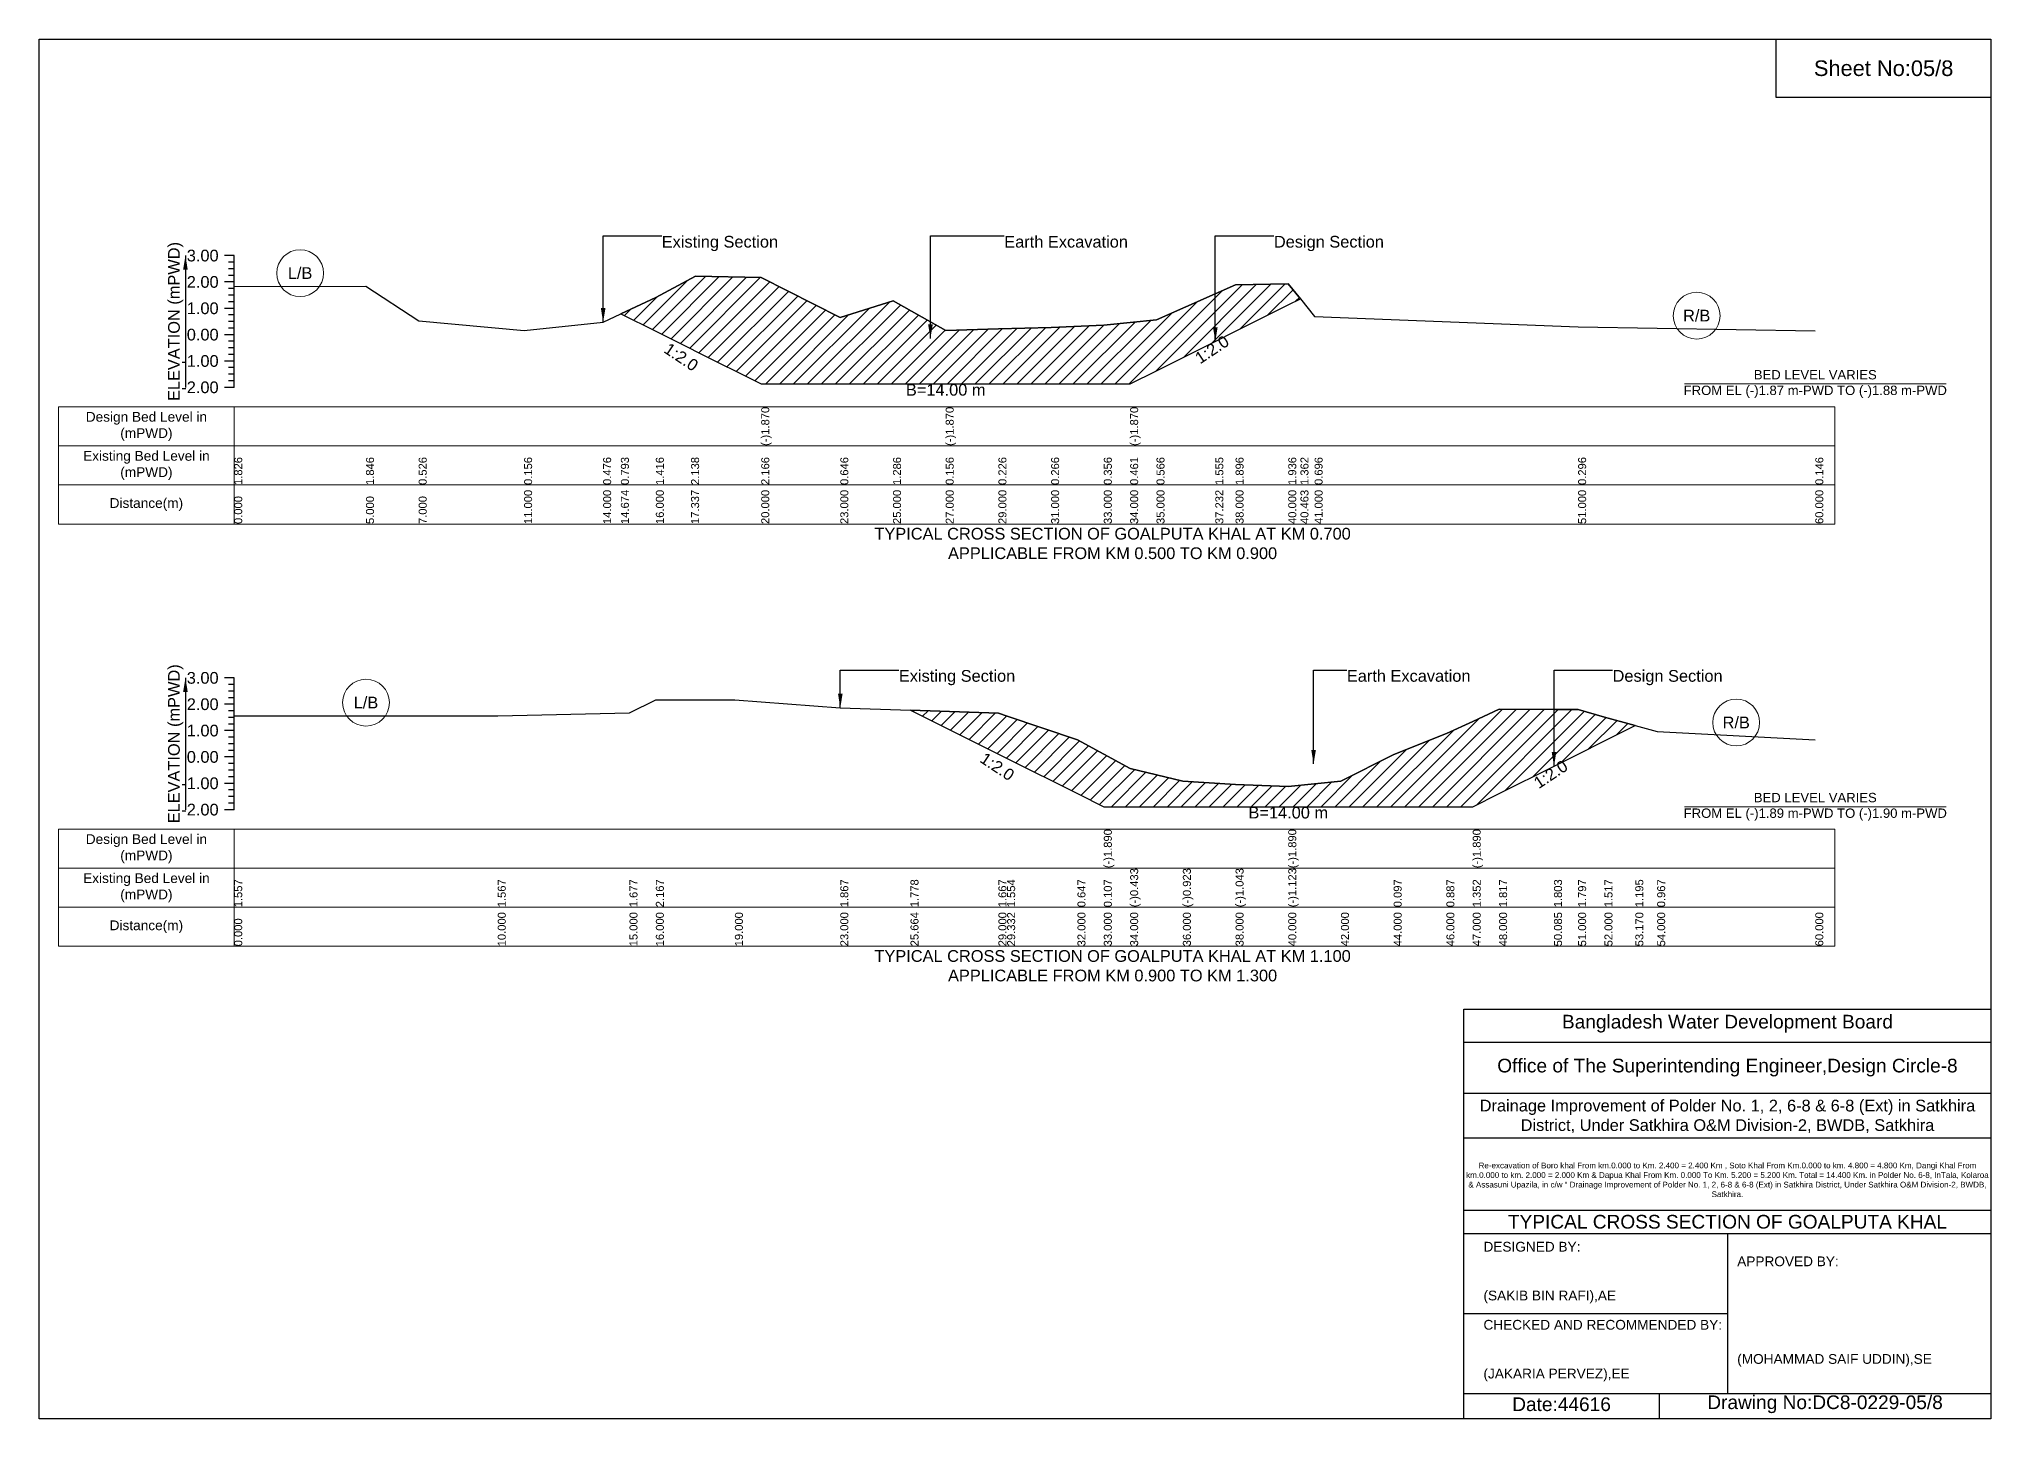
# Model space of a CAD drawing. Header units: inches. Extents: x 91000 to 278000, y -5656 to 20000.
# Drawn here: x 140000 to 148000, y -5656 to 0 of the extents above; entities that cross this region are included whole.
import ezdxf

# ---------------------------------------------------------------- set-up
doc = ezdxf.new("R2010")
doc.units = ezdxf.units.IN
doc.header["$LTSCALE"] = 7
doc.header["$MEASUREMENT"] = 0
for name, color, linetype, lineweight in [('Cross section Data Border', 7, 'Continuous', 9), ('Cross Section Labels', 7, 'Continuous', 9), ('Existing_Bed_Level for Xsection', 7, 'Continuous', 25)]:
    doc.layers.add(name, color=color, linetype=linetype, lineweight=lineweight)
doc.styles.get("Standard").update_dxf_attribs({"font": 'arial.ttf'})
doc.dimstyles.get("Standard").update_dxf_attribs({"dimtxt": 0.18, "dimasz": 0.18, "dimexe": 0.18, "dimexo": 0.0625, "dimgap": 0.09, "dimtad": 0, "dimtih": 1, "dimtoh": 1, "dimdec": 4, "dimzin": 0, "dimdsep": 46, "dimtxsty": 'Standard', "dimcen": 0.09, "dimadec": 0, "dimazin": 0, "dimtfac": 1, "dimtdec": 4, "dimtofl": 0, "dimtmove": 0, "dimatfit": 3, "dimfxl": 1, "dimtolj": 1, "dimtzin": 0, "dimarcsym": 0})

msp = doc.modelspace()

# ---------------------------------------------------------------- hatches: boundary and pattern name
at = {"layer": 'Existing_Bed_Level for Xsection'}
h = msp.add_hatch(dxfattribs=at)
h.set_pattern_fill('ANSI31', color=256, scale=324, style=0)
h.paths.add_polyline_path([(142384.8, -1126.1), (142528, -1197.7), (142672.4, -1269.9), (142690, -1278.7), (142960, -1413.7), (143284, -1413.7), (143500, -1413.7), (143716, -1413.7), (143932, -1413.7), (144148, -1413.7), (144364, -1413.7), (144472, -1413.7), (144580, -1359.7), (144821, -1239.2), (144904, -1197.7), (145120, -1089.7), (145170, -1064.7), (145120, -1002.7), (144904, -1007), (144821, -1043.8), (144580, -1150.6), (144472, -1162), (144364, -1173.3), (144148, -1183), (143932, -1187.4), (143716, -1194.9), (143500, -1072.9), (143284, -1142), (142960, -977.8), (142690, -971.4), (142672.4, -980.9), (142528, -1058.8)])
h = msp.add_hatch(dxfattribs=at)
h.set_pattern_fill('ANSI31', color=256, scale=324, style=0)
h.paths.add_polyline_path([(143571.7, -2750.7), (143932, -2930.8), (143967.8, -2948.8), (144256, -3092.8), (144364, -3146.8), (144472, -3146.8), (144688, -3146.8), (144904, -3146.8), (145120, -3146.8), (145336, -3146.8), (145552, -3146.8), (145768, -3146.8), (145876, -3146.8), (145984, -3092.8), (146209.2, -2980.2), (146308, -2930.8), (146416, -2876.8), (146542.4, -2813.6), (146416, -2778.9), (146308, -2748.6), (146209.2, -2748), (145984, -2746.5), (145876, -2796.7), (145768, -2846.9), (145552, -2932.2), (145336, -3042.4), (145120, -3064), (144904, -3055.4), (144688, -3042.4), (144472, -2989.5), (144364, -2931.2), (144256, -2872.8), (143967.8, -2774.9), (143932, -2762.7)])

# ---------------------------------------------------------------- linework, layer by layer
for points in [[(140000, 0), (148000, 0), (148000, -5656), (140000, -5656)], [(147120, 0), (148000, 0), (148000, -240), (147120, -240)]]:
    msp.add_lwpolyline(points, close=True)
for points in [[(145840, -5656), (145840, -3976), (148000, -3976)], [(145840, -4112), (148000, -4112)], [(145840, -4320), (148000, -4320)], [(145840, -4504), (148000, -4504)], [(145840, -4800), (148000, -4800)], [(145840, -4896), (148000, -4896)], [(146920, -4896), (146920, -5552)], [(145840, -5224), (146920, -5224)], [(145840, -5552), (148000, -5552)], [(146640, -5552), (146640, -5656)]]:
    msp.add_lwpolyline(points)
at = {"layer": 'Cross section Data Border'}
for points in [[(140080, -1507.8), (147360, -1507.8), (147360, -1987.8), (140080, -1987.8)], [(140080, -3238.7), (147360, -3238.7), (147360, -3718.7), (140080, -3718.7)]]:
    msp.add_lwpolyline(points, close=True, dxfattribs=at)
for points in [[(140800, -1507.8), (140800, -1987.8)], [(140080, -1667.8), (147360, -1667.8)], [(140080, -1827.8), (147360, -1827.8)], [(140800, -3238.7), (140800, -3718.7)], [(140080, -3398.7), (147360, -3398.7)], [(140080, -3558.7), (147360, -3558.7)]]:
    msp.add_lwpolyline(points, dxfattribs=at)
at = {"layer": 'Cross Section Labels'}
for points in [[(146744.2, -1413.7), (147815.8, -1413.7)], [(146744.2, -3146.8), (147815.8, -3146.8)]]:
    msp.add_lwpolyline(points, dxfattribs=at)
for centre in [(141070, -959.5), (146794, -1133.9), (141340, -2720), (146956, -2801.6)]:
    msp.add_circle(centre, 96, dxfattribs=at)
at = {"layer": 'Existing_Bed_Level for Xsection'}
for points in [[(140800, -887.8), (140760, -887.8)], [(140800, -914.8), (140776, -914.8)], [(140800, -941.8), (140776, -941.8)], [(140800, -1427.8), (140800, -1319.8), (140800, -1211.8), (140800, -1103.8), (140800, -995.8), (140800, -887.8)], [(140800, -995.8), (140760, -995.8)], [(140800, -968.8), (140776, -968.8)], [(140800, -1022.8), (140776, -1022.8)], [(140800, -1014.6), (141340, -1012.4), (141556, -1155), (141988, -1194.9), (142312, -1160.4), (142384.8, -1126.1), (142528, -1058.8), (142672.4, -980.9), (142690, -971.4), (142960, -977.8), (142960, -977.8), (143284, -1142), (143500, -1072.9), (143716, -1194.9), (143716, -1194.9), (143932, -1187.4), (144148, -1183), (144364, -1173.3), (144472, -1162), (144472, -1162), (144580, -1150.6), (144821, -1043.8), (144904, -1007), (145120, -1002.7), (145170, -1064.7), (145228, -1136.6), (146308, -1179.8), (147280, -1196)], [(140800, -1103.8), (140760, -1103.8)], [(140800, -1049.8), (140776, -1049.8)], [(140800, -1076.8), (140776, -1076.8)], [(140800, -1130.8), (140776, -1130.8)], [(140800, -1157.8), (140776, -1157.8)], [(140800, -1184.8), (140776, -1184.8)], [(140800, -1211.8), (140760, -1211.8)], [(140800, -1238.8), (140776, -1238.8)], [(140800, -1265.8), (140776, -1265.8)], [(140800, -1319.8), (140760, -1319.8)], [(140800, -1292.8), (140776, -1292.8)], [(140800, -1346.8), (140776, -1346.8)], [(140800, -1427.8), (140760, -1427.8)], [(140800, -1373.8), (140776, -1373.8)], [(140800, -1400.8), (140776, -1400.8)], [(140800, -2618.7), (140760, -2618.7)], [(140800, -3158.7), (140800, -3050.7), (140800, -2942.7), (140800, -2834.7), (140800, -2726.7), (140800, -2618.7)], [(140800, -2645.7), (140776, -2645.7)], [(140800, -2672.7), (140776, -2672.7)], [(140800, -2699.7), (140776, -2699.7)], [(140800, -2774.6), (141880, -2773.5), (142420, -2761.6), (142528, -2708.7), (142852, -2708.7), (143284, -2741.1), (143571.7, -2750.7), (143932, -2762.7), (143967.8, -2774.9), (144256, -2872.8), (144364, -2931.2), (144364, -2931.2), (144472, -2989.5), (144688, -3042.4), (144904, -3055.4), (145120, -3064), (145120, -3064), (145336, -3042.4), (145552, -2932.2), (145768, -2846.9), (145876, -2796.7), (145876, -2796.7), (145984, -2746.5), (146209.2, -2748), (146308, -2748.6), (146416, -2778.9), (146542.4, -2813.6), (146632, -2838.3), (147280, -2872.8)], [(140800, -2726.7), (140760, -2726.7)], [(140800, -2753.7), (140776, -2753.7)], [(140800, -2780.7), (140776, -2780.7)], [(140800, -2834.7), (140760, -2834.7)], [(140800, -2807.7), (140776, -2807.7)], [(140800, -2861.7), (140776, -2861.7)], [(140800, -2942.7), (140760, -2942.7)], [(140800, -2888.7), (140776, -2888.7)], [(140800, -2915.7), (140776, -2915.7)], [(140800, -2969.7), (140776, -2969.7)], [(140800, -2996.7), (140776, -2996.7)], [(140800, -3023.7), (140776, -3023.7)], [(140800, -3050.7), (140760, -3050.7)], [(140800, -3077.7), (140776, -3077.7)], [(140800, -3104.7), (140776, -3104.7)], [(140800, -3158.7), (140760, -3158.7)], [(140800, -3131.7), (140776, -3131.7)]]:
    msp.add_lwpolyline(points, dxfattribs=at)
for points in [[(142384.8, -1126.1), (142528, -1197.7), (142672.4, -1269.9), (142690, -1278.7), (142960, -1413.7), (142960, -1413.7), (143284, -1413.7), (143500, -1413.7), (143716, -1413.7), (143716, -1413.7), (143932, -1413.7), (144148, -1413.7), (144364, -1413.7), (144472, -1413.7), (144472, -1413.7), (144580, -1359.7), (144821, -1239.2), (144904, -1197.7), (145120, -1089.7), (145170, -1064.7), (145120, -1002.7), (144904, -1007), (144821, -1043.8), (144580, -1150.6), (144472, -1162), (144472, -1162), (144364, -1173.3), (144148, -1183), (143932, -1187.4), (143716, -1194.9), (143716, -1194.9), (143500, -1072.9), (143284, -1142), (142960, -977.8), (142960, -977.8), (142690, -971.4), (142672.4, -980.9), (142528, -1058.8)], [(143571.7, -2750.7), (143571.7, -2750.7), (143932, -2930.8), (143967.8, -2948.8), (144256, -3092.8), (144364, -3146.8), (144364, -3146.8), (144472, -3146.8), (144688, -3146.8), (144904, -3146.8), (145120, -3146.8), (145120, -3146.8), (145336, -3146.8), (145552, -3146.8), (145768, -3146.8), (145876, -3146.8), (145876, -3146.8), (145984, -3092.8), (146209.2, -2980.2), (146308, -2930.8), (146416, -2876.8), (146542.4, -2813.6), (146416, -2778.9), (146308, -2748.6), (146209.2, -2748), (145984, -2746.5), (145876, -2796.7), (145876, -2796.7), (145768, -2846.9), (145552, -2932.2), (145336, -3042.4), (145120, -3064), (145120, -3064), (144904, -3055.4), (144688, -3042.4), (144472, -2989.5), (144364, -2931.2), (144364, -2931.2), (144256, -2872.8), (143967.8, -2774.9), (143932, -2762.7), (143571.7, -2750.7)]]:
    msp.add_lwpolyline(points, close=True, dxfattribs=at)

# ---------------------------------------------------------------- texts
at = {"attachment_point": 5}
for s, insert, char_height in [('Sheet No:05/8', (147560, -120), 64), ('Bangladesh Water Development Board', (146920, -4036), 56), ('Office of The Superintending Engineer,Design Circle-8', (146920, -4216), 56)]:
    msp.add_mtext(s, dxfattribs=dict(at, insert=insert, char_height=char_height))
for s, insert, char_height, width, attachment_point in [('Drainage Improvement of Polder No. 1, 2, 6-8 & 6-8 (Ext) in Satkhira District, Under Satkhira O&M Division-2, BWDB, Satkhira', (146920, -4416), 48, 2240, 5), ('Re-excavation of Boro khal From km.0.000 to Km. 2.400 = 2.400 Km , Soto Khal From Km.0.000 to km. 4.800 = 4.800 Km, Dangi Khal From km.0.000 to km. 2.000 = 2.000 Km & Dapua Khal From Km. 0.000 To Km. 5.200 = 5.200 Km. Total = 14.400 Km. in Polder No. 6-8, InTala, Kolaroa & Assasuni Upazila, in c/w “ Drainage Improvement of Polder No. 1, 2, 6-8 & 6-8 (Ext) in Satkhira District, Under Satkhira O&M Division-2, BWDB, Satkhira.', (146920, -4676), 23.565, 2160, 5), ('TYPICAL CROSS SECTION OF GOALPUTA KHAL', (146920, -4848), 56, 2240, 5), ('DESIGNED BY:^J^J^J(SAKIB BIN RAFI),AE', (145920, -5056), 40, 1120, 4), ('APPROVED BY:^J^J^J^J^J^J(MOHAMMAD SAIF UDDIN),SE', (146960, -5216), 40, 1120, 4), ('CHECKED AND RECOMMENDED BY:^J^J^J(JAKARIA PERVEZ),EE', (145920, -5376), 40, 1120, 4), ('Date:44616', (146240, -5596), 56, 1120, 5), ('Drawing No:DC8-0229-05/8', (147320, -5596), 56, 1760, 5)]:
    msp.add_mtext(s, dxfattribs=dict(insert=insert, char_height=char_height, width=width, attachment_point=attachment_point))
at = {"layer": 'Cross section Data Border', "char_height": 40, "width": 640, "attachment_point": 5}
for s, insert in [('Design Bed Level in (mPWD)', (140440, -1587.8)), ('Existing Bed Level in (mPWD)', (140440, -1747.8)), ('Distance(m)', (140440, -1907.8)), ('Design Bed Level in (mPWD)', (140440, -3318.7)), ('Existing Bed Level in (mPWD)', (140440, -3478.7)), ('Distance(m)', (140440, -3638.7))]:
    msp.add_mtext(s, dxfattribs=dict(at, insert=insert))
at = {"layer": 'Cross Section Labels'}
for s, insert, char_height, attachment_point in [('Existing Section', (142552, -806.8), 48, 1), ('Earth Excavation', (143956, -806.8), 48, 1), ('Design Section', (145061, -806.8), 48, 1), ('L/B', (141070, -959.5), 48, 5), ('R/B', (146794, -1133.9), 48, 5), ('BED LEVEL VARIES ^JFROM EL (-)1.87 m-PWD TO (-)1.88 m-PWD', (147280, -1413.7), 38.4, 5), ('B=14.00 m', (143716, -1413.7), 48, 2), ('TYPICAL CROSS SECTION OF GOALPUTA KHAL AT KM 0.700^JAPPLICABLE FROM KM 0.500 TO KM 0.900', (144400, -2067.8), 48, 5), ('Existing Section', (143524, -2586.3), 48, 1), ('Earth Excavation', (145360, -2586.3), 48, 1), ('Design Section', (146449.2, -2586.3), 48, 1), ('L/B', (141340, -2720), 48, 5), ('R/B', (146956, -2801.6), 48, 5), ('BED LEVEL VARIES ^JFROM EL (-)1.89 m-PWD TO (-)1.90 m-PWD', (147280, -3146.8), 38.4, 5), ('B=14.00 m', (145120, -3146.8), 48, 2), ('TYPICAL CROSS SECTION OF GOALPUTA KHAL AT KM 1.100^JAPPLICABLE FROM KM 0.900 TO KM 1.300', (144400, -3798.7), 48, 5)]:
    msp.add_mtext(s, dxfattribs=dict(at, insert=insert, char_height=char_height, attachment_point=attachment_point))
at = {"layer": 'Cross Section Labels', "char_height": 48, "attachment_point": 2}
for insert, rotation in [((142645.4, -1283.4), 326.30993), ((144794, -1252.7), 33.69007), ((143940.8, -2962.3), 326.30993), ((146182.2, -2993.7), 33.69007)]:
    msp.add_mtext('1:2.0', dxfattribs=dict(at, insert=insert, rotation=rotation))
at = {"layer": 'Existing_Bed_Level for Xsection', "rotation": 90}
for s, insert, char_height, attachment_point in [('ELEVATION (mPWD)', (140560, -1157.8), 48, 5), ('(-)1.870', (142960, -1667.8), 32.8, 1), ('(-)1.870', (143716, -1667.8), 32.8, 1), ('(-)1.870', (144472, -1667.8), 32.8, 1), ('1.826', (140800, -1827.8), 32.8, 1), ('1.846', (141340, -1827.8), 32.8, 1), ('0.526', (141556, -1827.8), 32.8, 1), ('0.156', (141988, -1827.8), 32.8, 1), ('0.476', (142312, -1827.8), 32.8, 1), ('0.793', (142384.8, -1827.8), 32.8, 1), ('1.416', (142528, -1827.8), 32.8, 1), ('2.138', (142672.4, -1827.8), 32.8, 1), ('2.166', (142960, -1827.8), 32.8, 1), ('0.646', (143284, -1827.8), 32.8, 1), ('1.286', (143500, -1827.8), 32.8, 1), ('0.156', (143716, -1827.8), 32.8, 1), ('0.226', (143932, -1827.8), 32.8, 1), ('0.266', (144148, -1827.8), 32.8, 1), ('0.356', (144364, -1827.8), 32.8, 1), ('0.461', (144472, -1827.8), 32.8, 1), ('0.566', (144580, -1827.8), 32.8, 1), ('1.555', (144821, -1827.8), 32.8, 1), ('1.896', (144904, -1827.8), 32.8, 1), ('1.936', (145120, -1827.8), 32.8, 1), ('1.362', (145170, -1827.8), 32.8, 1), ('0.696', (145228, -1827.8), 32.8, 1), ('0.296', (146308, -1827.8), 32.8, 1), ('0.146', (147280, -1827.8), 32.8, 1), ('0.000', (140800, -1987.8), 32.8, 1), ('5.000', (141340, -1987.8), 32.8, 1), ('7.000', (141556, -1987.8), 32.8, 1), ('11.000', (141988, -1987.8), 32.8, 1), ('14.000', (142312, -1987.8), 32.8, 1), ('14.674', (142384.8, -1987.8), 32.8, 1), ('16.000', (142528, -1987.8), 32.8, 1), ('17.337', (142672.4, -1987.8), 32.8, 1), ('20.000', (142960, -1987.8), 32.8, 1), ('23.000', (143284, -1987.8), 32.8, 1), ('25.000', (143500, -1987.8), 32.8, 1), ('27.000', (143716, -1987.8), 32.8, 1), ('29.000', (143932, -1987.8), 32.8, 1), ('31.000', (144148, -1987.8), 32.8, 1), ('33.000', (144364, -1987.8), 32.8, 1), ('34.000', (144472, -1987.8), 32.8, 1), ('35.000', (144580, -1987.8), 32.8, 1), ('37.232', (144821, -1987.8), 32.8, 1), ('38.000', (144904, -1987.8), 32.8, 1), ('40.000', (145120, -1987.8), 32.8, 1), ('40.463', (145170, -1987.8), 32.8, 1), ('41.000', (145228, -1987.8), 32.8, 1), ('51.000', (146308, -1987.8), 32.8, 1), ('60.000', (147280, -1987.8), 32.8, 1), ('ELEVATION (mPWD)', (140560, -2888.7), 48, 5), ('(-)1.890', (144364, -3398.7), 32.8, 1), ('(-)1.890', (145120, -3398.7), 32.8, 1), ('(-)1.890', (145876, -3398.7), 32.8, 1), ('(-)0.433', (144472, -3558.7), 32.8, 1), ('(-)0.923', (144688, -3558.7), 32.8, 1), ('(-)1.043', (144904, -3558.7), 32.8, 1), ('(-)1.123', (145120, -3558.7), 32.8, 1), ('1.557', (140800, -3558.7), 32.8, 1), ('1.567', (141880, -3558.7), 32.8, 1), ('1.677', (142420, -3558.7), 32.8, 1), ('2.167', (142528, -3558.7), 32.8, 1), ('1.867', (143284, -3558.7), 32.8, 1), ('1.778', (143571.7, -3558.7), 32.8, 1), ('1.667', (143932, -3558.7), 32.8, 1), ('1.554', (143967.8, -3558.7), 32.8, 1), ('0.647', (144256, -3558.7), 32.8, 1), ('0.107', (144364, -3558.7), 32.8, 1), ('0.097', (145552, -3558.7), 32.8, 1), ('0.887', (145768, -3558.7), 32.8, 1), ('1.352', (145876, -3558.7), 32.8, 1), ('1.817', (145984, -3558.7), 32.8, 1), ('1.803', (146209.2, -3558.7), 32.8, 1), ('1.797', (146308, -3558.7), 32.8, 1), ('1.517', (146416, -3558.7), 32.8, 1), ('1.195', (146542.4, -3558.7), 32.8, 1), ('0.967', (146632, -3558.7), 32.8, 1), ('10.000', (141880, -3718.7), 32.8, 1), ('15.000', (142420, -3718.7), 32.8, 1), ('16.000', (142528, -3718.7), 32.8, 1), ('19.000', (142852, -3718.7), 32.8, 1), ('23.000', (143284, -3718.7), 32.8, 1), ('25.664', (143571.7, -3718.7), 32.8, 1), ('29.000', (143932, -3718.7), 32.8, 1), ('29.332', (143967.8, -3718.7), 32.8, 1), ('32.000', (144256, -3718.7), 32.8, 1), ('33.000', (144364, -3718.7), 32.8, 1), ('34.000', (144472, -3718.7), 32.8, 1), ('36.000', (144688, -3718.7), 32.8, 1), ('38.000', (144904, -3718.7), 32.8, 1), ('40.000', (145120, -3718.7), 32.8, 1), ('42.000', (145336, -3718.7), 32.8, 1), ('44.000', (145552, -3718.7), 32.8, 1), ('46.000', (145768, -3718.7), 32.8, 1), ('47.000', (145876, -3718.7), 32.8, 1), ('48.000', (145984, -3718.7), 32.8, 1), ('50.085', (146209.2, -3718.7), 32.8, 1), ('51.000', (146308, -3718.7), 32.8, 1), ('52.000', (146416, -3718.7), 32.8, 1), ('53.170', (146542.4, -3718.7), 32.8, 1), ('54.000', (146632, -3718.7), 32.8, 1), ('60.000', (147280, -3718.7), 32.8, 1), ('0.000', (140800, -3718.7), 32.8, 1)]:
    msp.add_mtext(s, dxfattribs=dict(at, insert=insert, char_height=char_height, attachment_point=attachment_point))
at = {"layer": 'Existing_Bed_Level for Xsection', "char_height": 48, "attachment_point": 6}
for s, insert in [('3.00', (140736, -887.8)), ('2.00', (140736, -995.8)), ('1.00', (140736, -1103.8)), ('0.00', (140736, -1211.8)), ('-1.00', (140736, -1319.8)), ('-2.00', (140736, -1427.8)), ('3.00', (140736, -2618.7)), ('2.00', (140736, -2726.7)), ('1.00', (140736, -2834.7)), ('0.00', (140736, -2942.7)), ('-1.00', (140736, -3050.7)), ('-2.00', (140736, -3158.7))]:
    msp.add_mtext(s, dxfattribs=dict(at, insert=insert))

# ---------------------------------------------------------------- leaders
at = {"layer": 'Cross Section Labels', "annotation_type": 0, "has_hookline": 1, "hookline_direction": 0}
for points, text_width in [([(142312, -1160.4), (142312, -806.8), (142551.9, -806.8)], 467.2), ([(143653.4, -1227.2), (143653.4, -806.8), (143955.9, -806.8)], 497), ([(144821, -1239.2), (144821, -806.8), (145060.9, -806.8)], 441.2), ([(143284, -2741.1), (143284, -2586.3), (143523.9, -2586.3)], 467.2), ([(145223.8, -2971.4), (145223.8, -2586.3), (145359.9, -2586.3)], 497), ([(146209.2, -2980.2), (146209.2, -2586.3), (146449.1, -2586.3)], 441.2)]:
    msp.add_leader(points, dimstyle='Standard', override={"dimasz": 57.6}, dxfattribs=dict(at, text_width=text_width))
at = {"layer": 'Existing_Bed_Level for Xsection'}
for points in [[(140600, -887.8), (140600, -1427.8)], [(140600, -2618.7), (140600, -3158.7)]]:
    msp.add_leader(points, dimstyle='Standard', override={"dimasz": 57.6}, dxfattribs=at)

doc.saveas('drawing.dxf')
